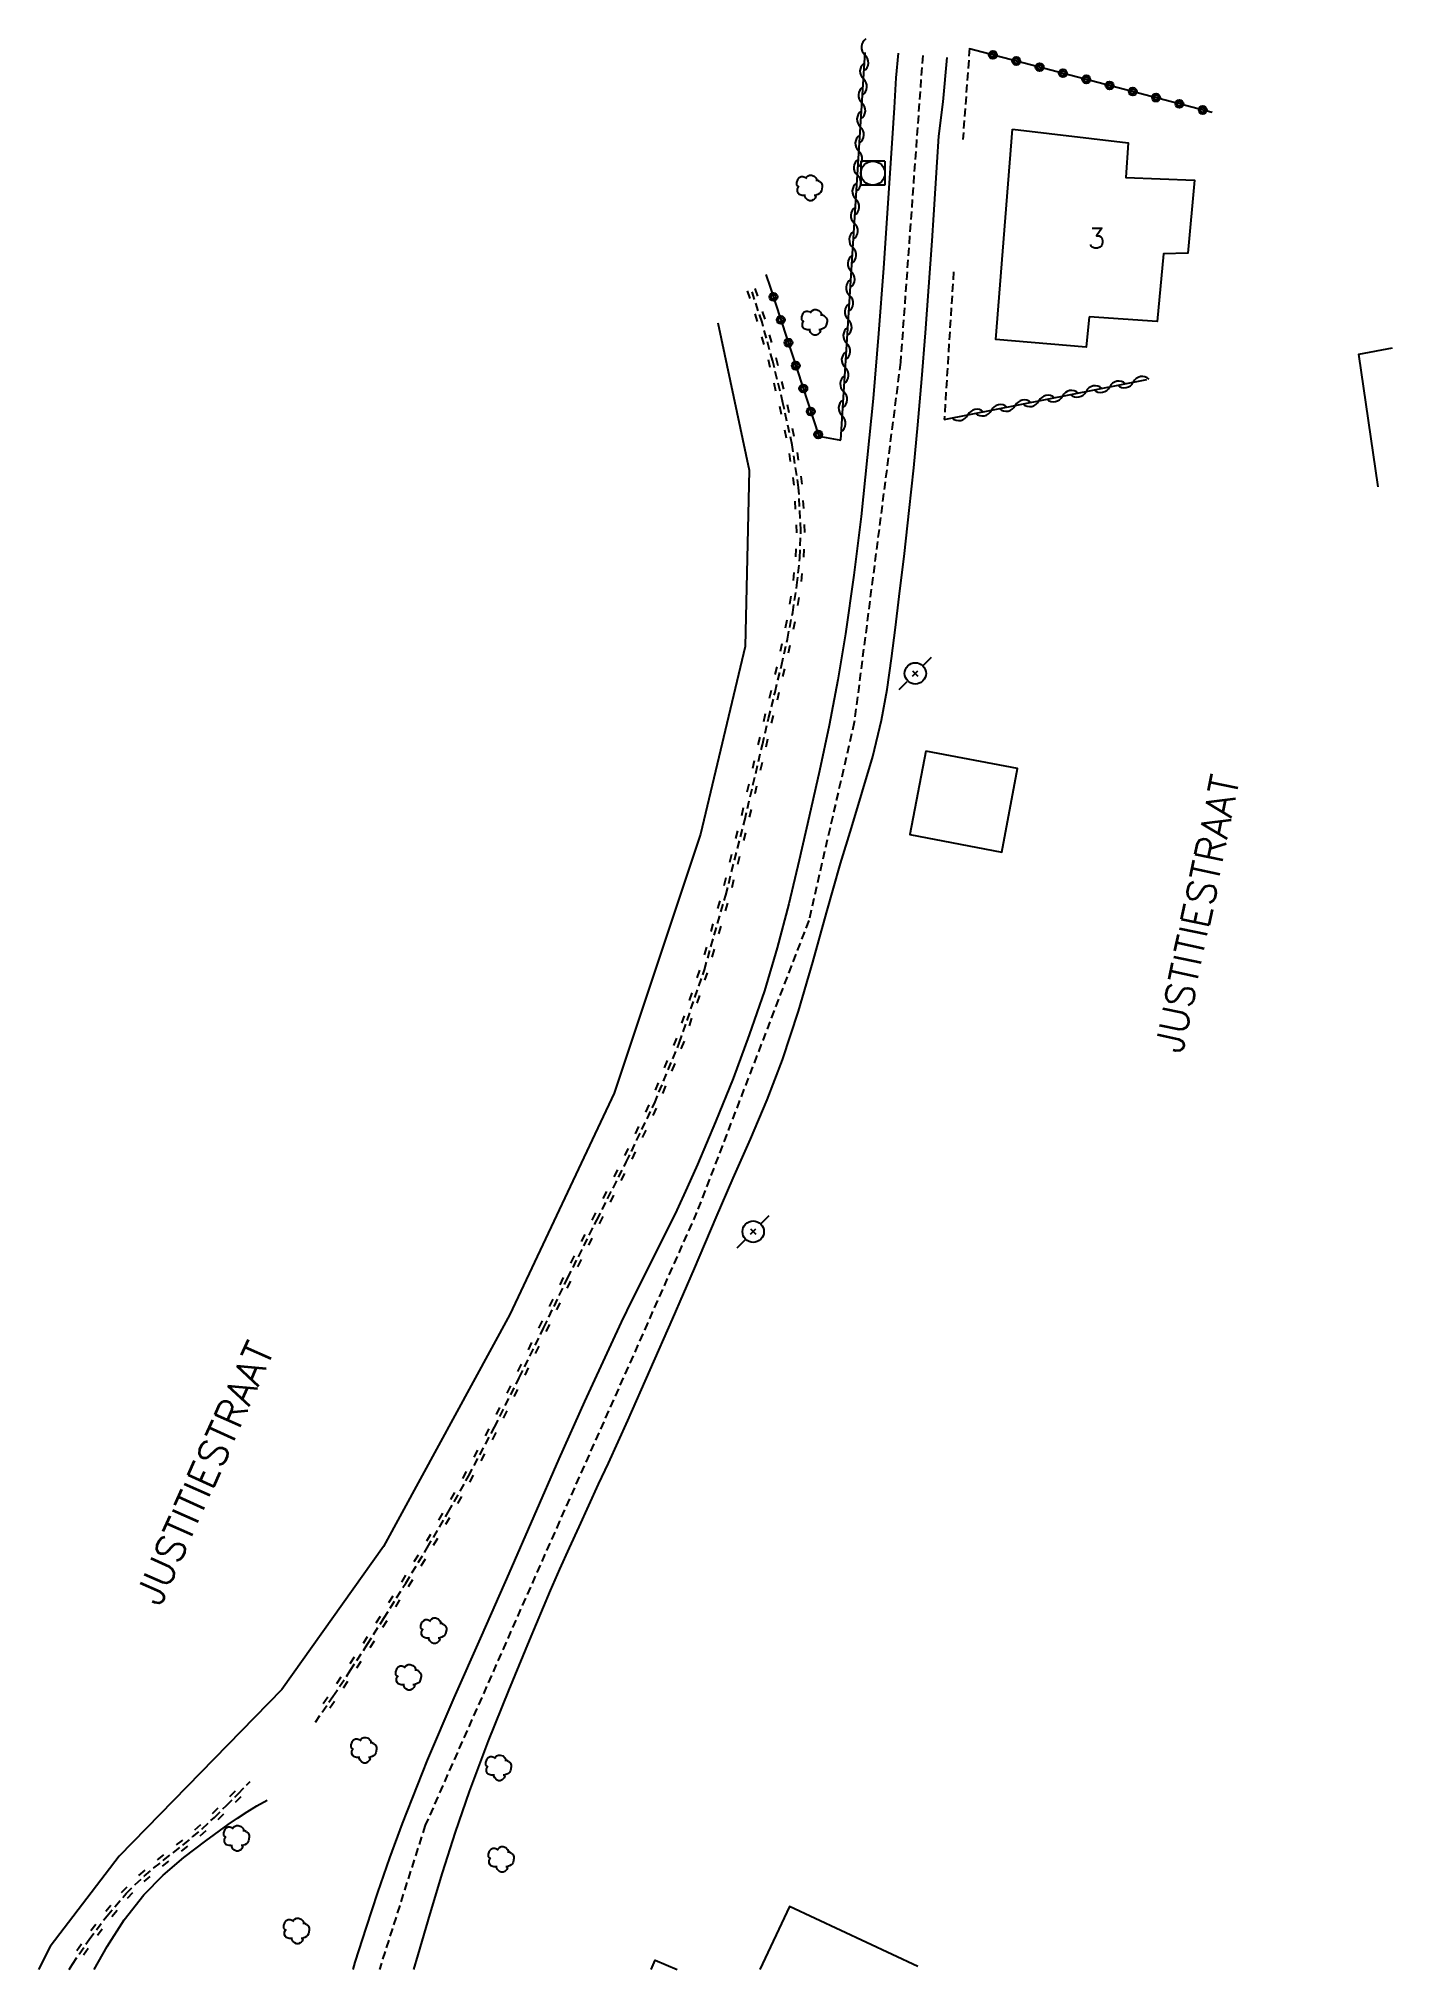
# Model space of a CAD drawing. Header units: millimetres. Extents: x 76462 to 76546, y 158000 to 158120.
import ezdxf
from ezdxf.enums import TextEntityAlignment as Align

# ---------------------------------------------------------------- set-up
doc = ezdxf.new("R2010")
doc.units = ezdxf.units.MM
doc.linetypes.add('DASHED', pattern=[0.75, 0.5, -0.25])
doc.layers.get('0').update_dxf_attribs({"linetype": 'CONTINUOUS'})
for name, color, linetype in [('W0001', 6, 'DASHED'), ('W0008', 7, 'CONTINUOUS'), ('W0101', 7, 'CONTINUOUS'), ('W0104', 1, 'CONTINUOUS'), ('W0112', 1, 'DASHED'), ('W0211', 2, 'CONTINUOUS'), ('W0220', 5, 'DASHED'), ('W0300', 7, 'CONTINUOUS'), ('W0310', 3, 'CONTINUOUS'), ('W0323', 7, 'CONTINUOUS'), ('W0330', 7, 'CONTINUOUS'), ('W0420', 7, 'CONTINUOUS'), ('W0473', 7, 'CONTINUOUS'), ('W0989', 7, 'CONTINUOUS'), ('W0991', 7, 'CONTINUOUS')]:
    doc.layers.add(name, color=color, linetype=linetype)
doc.styles.get("Standard").update_dxf_attribs({"font": 'romans.shx', "width": 0.85})

# ---------------------------------------------------------------- blocks, each defined once
blk = doc.blocks.new('T473')
for p, q in [((-0.166667, 0.166667), (0.166667, -0.166667)), ((-0.166667, -0.166667), (0.166667, 0.166667)), ((0.500001, 0.500001), (1.000002, 1.000002)), ((-1.000002, -1.000002), (-0.500001, -0.500001))]:
    blk.add_line(p, q)
blk.add_ellipse((0, 0), major_axis=(0.471405, 0.471405), ratio=1, start_param=5.4977871438, end_param=11.780972451)
blk = doc.blocks.new('T300')
for p, q in [((-0.8, 0.51), (-0.86, 0.34)), ((-0.86, 0.34), (-0.86, 0.17)), ((-0.86, 0.17), (-0.74, 0.06)), ((-0.69, 0.63), (-0.8, 0.51)), ((-0.8, -0.06), (-0.74, 0.06)), ((-0.74, 0.06), (-0.69, 0.11)), ((-0.57, 0.69), (-0.69, 0.63)), ((-0.46, 0.69), (-0.57, 0.69)), ((-0.29, 0.63), (-0.46, 0.69)), ((-0.29, 0.63), (-0.17, 0.74)), ((-0.23, 0.57), (-0.29, 0.63)), ((-0.17, 0.74), (-0.06, 0.8)), ((-0.06, 0.8), (0.06, 0.8)), ((0.06, 0.8), (0.23, 0.74)), ((0.23, 0.74), (0.34, 0.63)), ((0.34, 0.63), (0.4, 0.51)), ((0.46, 0.46), (0.34, 0.46)), ((0.4, 0.51), (0.4, 0.46)), ((0.57, 0.4), (0.46, 0.46)), ((0.57, 0.4), (0.69, 0.29)), ((0.69, 0.29), (0.74, 0.17)), ((0.74, 0.06), (0.69, -0.17)), ((0.74, 0.17), (0.74, 0.06)), ((-0.8, -0.17), (-0.8, -0.06)), ((-0.8, -0.23), (-0.8, -0.17)), ((-0.74, -0.34), (-0.8, -0.23)), ((-0.69, -0.4), (-0.74, -0.34)), ((-0.51, -0.46), (-0.69, -0.4)), ((-0.4, -0.46), (-0.51, -0.46)), ((-0.4, -0.46), (-0.34, -0.46)), ((-0.34, -0.46), (-0.34, -0.4)), ((-0.34, -0.51), (-0.34, -0.46)), ((-0.29, -0.63), (-0.34, -0.51)), ((-0.17, -0.74), (-0.29, -0.63)), ((-0.06, -0.8), (-0.17, -0.74)), ((0.06, -0.8), (-0.06, -0.8)), ((0.17, -0.74), (0.06, -0.8)), ((0.23, -0.69), (0.17, -0.74)), ((0.29, -0.46), (0.23, -0.46)), ((0.29, -0.63), (0.23, -0.69)), ((0.46, -0.4), (0.29, -0.46)), ((0.34, -0.51), (0.29, -0.63)), ((0.34, -0.51), (0.34, -0.46)), ((0.57, -0.34), (0.46, -0.4)), ((0.63, -0.29), (0.57, -0.34)), ((0.69, -0.17), (0.63, -0.29))]:
    blk.add_line(p, q)
blk = doc.blocks.new('T420')
for p, q in [((0.75, 0.75), (-0.75, 0.75)), ((-0.75, 0.75), (-0.75, -0.75)), ((0.75, 0.75), (0.75, -0.75)), ((0.75, -0.75), (-0.75, -0.75))]:
    blk.add_line(p, q)
blk.add_ellipse((0, 0), major_axis=(-0.53, 0.53), ratio=1, start_param=3.926991, end_param=10.210176)
blk = doc.blocks.new('t220o')
at = {"color": 0, "linetype": 'Continuous'}
for p, q in [((-0.25, 0.25), (0.25, 0.25)), ((-0.25, -0.25), (0.25, -0.25))]:
    blk.add_line(p, q, dxfattribs=at)
blk = doc.blocks.new('t310o')
at = {"color": 0, "linetype": 'Continuous'}
for centre, start, end in [((-0.5, 0.38), 216.8699, 323.1304), ((0.5, -0.37), 36.8699, 143.1303)]:
    blk.add_arc(centre, 0.625, start, end, dxfattribs=at)
blk = doc.blocks.new('t323o')
at = {"color": 0, "linetype": 'Continuous'}
for radius in [0.25, 0.15]:
    blk.add_circle((0, 0), radius, dxfattribs=at)

msp = doc.modelspace()

# ---------------------------------------------------------------- linework, layer by layer
at = {"layer": 'W0001'}
msp.add_lwpolyline([(76517.23, 158119.11), (76515.85, 158100.02), (76512.97, 158077.61), (76510.14, 158065.27), (76503.16, 158047.1), (76494.63, 158027.9), (76486.27, 158008.97), (76483.41, 158000)], dxfattribs=at)
at = {"layer": 'W0008'}
for points in [[(76515.7, 158119.25), (76515.56, 158117.71), (76515.45, 158115.84), (76515.33, 158113.96), (76515.07, 158109.91), (76514.8, 158105.86), (76514.49, 158101.81), (76514.14, 158097.76), (76513.78, 158094.09), (76513.4, 158090.42), (76512.95, 158086.76), (76512.43, 158083.11), (76511.94, 158080.25), (76511.4, 158077.41), (76510.8, 158074.58), (76510.17, 158071.75), (76509.55, 158069.02), (76508.89, 158066.3), (76508.18, 158063.58), (76507.38, 158060.89), (76506.44, 158058.15), (76505.43, 158055.44), (76504.34, 158052.75), (76503.21, 158050.08), (76502.58, 158048.66), (76501.92, 158047.25), (76501.24, 158045.85), (76500.54, 158044.46), (76499.85, 158043.07), (76499.15, 158041.68), (76498.47, 158040.28), (76497.81, 158038.88), (76496.18, 158035.33), (76494.59, 158031.78), (76493.02, 158028.21), (76491.46, 158024.64), (76489.76, 158020.77), (76488.05, 158016.9), (76486.39, 158013.01), (76484.83, 158009.08), (76484.04, 158006.94), (76483.3, 158004.78), (76482.58, 158002.62), (76481.89, 158000.45), (76481.75, 158000)], [(76485.55, 158000), (76485.82, 158000.9), (76486.57, 158003.46), (76487.35, 158006), (76488.16, 158008.54), (76489.03, 158011.06), (76490.21, 158014.22), (76491.46, 158017.35), (76492.75, 158020.46), (76494.07, 158023.57), (76494.65, 158024.9), (76495.24, 158026.23), (76495.84, 158027.55), (76496.45, 158028.87), (76497.06, 158030.19), (76497.67, 158031.51), (76498.27, 158032.83), (76498.87, 158034.16), (76500.26, 158037.31), (76501.65, 158040.46), (76503.02, 158043.62), (76504.38, 158046.79), (76505.44, 158049.23), (76506.51, 158051.67), (76507.55, 158054.12), (76508.5, 158056.61), (76509.5, 158059.63), (76510.4, 158062.69), (76511.25, 158065.76), (76512.12, 158068.82), (76512.79, 158071.04), (76513.47, 158073.25), (76514.12, 158075.48), (76514.66, 158077.73), (76515.02, 158079.64), (76515.29, 158081.57), (76515.53, 158083.51), (76515.76, 158085.44), (76516.09, 158088.11), (76516.39, 158090.78), (76516.67, 158093.45), (76516.93, 158096.12), (76517.18, 158098.98), (76517.41, 158101.84), (76517.62, 158104.7), (76517.82, 158107.56), (76517.93, 158109.19), (76518.03, 158110.83), (76518.13, 158112.46), (76518.23, 158114.09), (76518.51, 158116.22), (76518.51, 158116.22), (76518.75, 158118.98)]]:
    msp.add_lwpolyline(points, dxfattribs=at)
at = {"layer": 'W0101'}
for points in [[(76527.6, 158102.83), (76527.41, 158100.95), (76521.79, 158101.43), (76522.82, 158114.52)], [(76522.82, 158114.52), (76530.02, 158113.66), (76529.87, 158111.51), (76529.87, 158111.51), (76534.15, 158111.35), (76533.73, 158106.81), (76532.22, 158106.77), (76531.82, 158102.55), (76527.6, 158102.83)], [(76516.93, 158000.17), (76508.93, 158003.92), (76507.09, 158000)]]:
    msp.add_lwpolyline(points, dxfattribs=at)
at = {"layer": 'W0104'}
for points in [[(76545.59, 158092.26), (76544.37, 158100.52), (76546.47, 158100.9)], [(76500.33, 158000), (76500.57, 158000.58), (76501.95, 158000)]]:
    msp.add_lwpolyline(points, dxfattribs=at)
msp.add_lwpolyline([(76517.43, 158075.82), (76516.44, 158070.62), (76522.15, 158069.53), (76523.14, 158074.73)], close=True, dxfattribs=at)
at = {"layer": 'W0112'}
for points in [[(76520.15, 158119.55), (76519.73, 158113.88)], [(76519.15, 158105.64), (76518.57, 158096.44)]]:
    msp.add_lwpolyline(points, dxfattribs=at)
at = {"layer": 'W0211'}
msp.add_lwpolyline([(76465.65, 158000), (76466.47, 158001.43), (76467.53, 158003.08), (76468.75, 158004.63), (76469.95, 158005.86), (76471.25, 158006.97), (76472.61, 158008), (76473.99, 158009.01), (76474.58, 158009.42), (76475.18, 158009.81), (76475.79, 158010.18), (76476.42, 158010.53)], dxfattribs=at)
at = {"layer": 'W0220'}
for points in [[(76479.43, 158015.38), (76480.52, 158016.98), (76481.6, 158018.59), (76482.65, 158020.21), (76483.69, 158021.85), (76485.05, 158024.03), (76486.39, 158026.23), (76487.7, 158028.45), (76488.96, 158030.69), (76490.58, 158033.74), (76492.12, 158036.82), (76493.63, 158039.91), (76495.13, 158043.01), (76496.94, 158046.62), (76498.78, 158050.23), (76500.53, 158053.89), (76502.08, 158057.64), (76503.64, 158062.2), (76504.97, 158066.84), (76506.15, 158071.51), (76507.25, 158076.2), (76507.64, 158077.84), (76508.04, 158079.49), (76508.44, 158081.13), (76508.81, 158082.78), (76509.14, 158084.45), (76509.4, 158086.14), (76509.58, 158087.84), (76509.65, 158089.54), (76509.51, 158092.22), (76509.1, 158094.88), (76508.53, 158097.49), (76507.9, 158100.07), (76507.23, 158102.5), (76506.58, 158104.51)], [(76464.11, 158000), (76464.31, 158000.33), (76465.34, 158001.86), (76466.46, 158003.33), (76467.66, 158004.73), (76468.21, 158005.28), (76468.78, 158005.81), (76469.37, 158006.31), (76469.98, 158006.79), (76470.59, 158007.27), (76471.2, 158007.75), (76471.79, 158008.24), (76472.38, 158008.75), (76473.14, 158009.46), (76473.89, 158010.19), (76474.63, 158010.93), (76475.36, 158011.69)]]:
    msp.add_lwpolyline(points, dxfattribs=at)
at = {"layer": 'W0310'}
for points in [[(76512.13, 158095.19), (76513.65, 158119.28)], [(76518.57, 158096.44), (76531.18, 158098.94)]]:
    msp.add_lwpolyline(points, dxfattribs=at)
at = {"layer": 'W0323'}
for points in [[(76535.25, 158115.56), (76520.15, 158119.52)], [(76507.47, 158105.47), (76507.74, 158104.68), (76510.76, 158095.42), (76512.13, 158095.16)]]:
    msp.add_lwpolyline(points, dxfattribs=at)
at = {"layer": 'W0330'}
msp.add_lwpolyline([(76504.48, 158102.47), (76506.43, 158093.29), (76506.19, 158082.32), (76503.41, 158070.65), (76498.02, 158054.52), (76491.54, 158040.75), (76483.67, 158026.32), (76477.35, 158017.41), (76467.22, 158007.04), (76462.93, 158001.42), (76462.2, 158000)], dxfattribs=at)

# ---------------------------------------------------------------- block references
at = {"layer": 'W0220'}
for p, rotation in [((76506.65, 158104.29), 108.1401846593259), ((76507.11, 158102.86), 108.1401846593259), ((76507.53, 158101.42), 105.4449551612149), ((76507.93, 158099.98), 103.6509732755165), ((76508.28, 158098.52), 103.6509732755165), ((76508.63, 158097.06), 102.3042627405421), ((76508.94, 158095.59), 102.3042627405421), ((76509.22, 158094.12), 98.72697344629506), ((76509.45, 158092.64), 98.72697344629506), ((76509.56, 158091.14), 92.95009529638638), ((76509.64, 158089.65), 92.95009529638638), ((76509.59, 158088.15), 87.67642731973092), ((76509.46, 158086.65), 84.08385758587995), ((76509.25, 158085.17), 81.14287736455744), ((76508.99, 158083.69), 78.85571048049175), ((76508.68, 158082.22), 77.28267297885583), ((76508.35, 158080.76), 76.42994777794287), ((76508, 158079.3), 76.24761114558888), ((76507.64, 158077.85), 76.24761114558888), ((76507.3, 158076.39), 76.73580852438275), ((76506.95, 158074.93), 76.8154243763253), ((76506.61, 158073.47), 76.8154243763253), ((76506.27, 158072), 76.8154243763253), ((76505.91, 158070.55), 75.82825728275458), ((76505.54, 158069.09), 75.82825728275458), ((76505.18, 158067.64), 75.82825728275458), ((76504.79, 158066.19), 73.92620904924195), ((76504.37, 158064.75), 73.92620904924195), ((76503.96, 158063.31), 73.92620904924195), ((76503.52, 158061.87), 71.11209496604316), ((76503.04, 158060.45), 71.11209496604316), ((76502.55, 158059.03), 71.11209496604316), ((76502.07, 158057.62), 67.57069126560214), ((76501.49, 158056.23), 67.57069126560214), ((76500.92, 158054.84), 67.57069126560214), ((76500.33, 158053.47), 64.41504750337768), ((76499.68, 158052.11), 64.41504750337768), ((76499.03, 158050.76), 64.41504750337768), ((76498.36, 158049.42), 63.03282005024201), ((76497.68, 158048.08), 63.03282005024201), ((76497, 158046.74), 63.03282005024201), ((76496.33, 158045.4), 63.4317315428498), ((76495.66, 158044.06), 63.4317315428498), ((76494.99, 158042.72), 64.09855561727487), ((76494.34, 158041.37), 64.09855561727487), ((76493.68, 158040.02), 64.09855561727487), ((76493.02, 158038.67), 64.03593697628472), ((76492.37, 158037.32), 64.03593697628472), ((76491.7, 158035.98), 63.36084018618013), ((76491.03, 158034.64), 63.36084018618013), ((76490.35, 158033.3), 62.07371434715754), ((76489.64, 158031.98), 62.07371434715754), ((76488.94, 158030.65), 60.6512530896297), ((76488.2, 158029.34), 60.6512530896297), ((76487.46, 158028.04), 59.47971778015673), ((76486.7, 158026.75), 59.47971778015673), ((76485.93, 158025.46), 58.62872320906667), ((76485.15, 158024.18), 58.62872320906667), ((76484.35, 158022.91), 58.09842467352485), ((76483.56, 158021.64), 57.57099925492093), ((76482.76, 158020.37), 57.57099925492093), ((76481.94, 158019.11), 56.91354541644198), ((76481.11, 158017.86), 56.25609189687453), ((76480.27, 158016.62), 55.59863869787024), ((76474.45, 158010.75), 45.07391798363148), ((76473.38, 158009.69), 44.05548896751322), ((76472.28, 158008.67), 41.39093583022894), ((76469.96, 158006.77), 38.56202570213594), ((76471.14, 158007.7), 38.29956296876838), ((76468.8, 158005.82), 40.13182244584904), ((76467.72, 158004.78), 45.63177954324515), ((76466.73, 158003.65), 49.20896743622848), ((76465.81, 158002.47), 52.76890991664555), ((76464.93, 158001.25), 56.02140100502739)]:
    msp.add_blockref('t220o', p, dxfattribs=dict(at, rotation=rotation))
at = {"layer": 'W0300'}
for p in [(76510.24, 158110.86), (76510.54, 158102.49), (76486.84, 158021.07), (76485.27, 158018.17), (76482.5, 158013.64), (76490.88, 158012.54), (76474.57, 158008.16), (76491.05, 158006.84), (76478.31, 158002.39)]:
    msp.add_blockref('T300', p, dxfattribs=at)
at = {"layer": 'W0310'}
for p, rotation in [((76513.64, 158119.14), 86.37747890123471), ((76513.55, 158117.64), 86.37747890123471), ((76513.45, 158116.15), 86.37747890123471), ((76513.36, 158114.65), 86.37747890123471), ((76513.26, 158113.15), 86.37747890123471), ((76513.17, 158111.65), 86.37747890123471), ((76513.07, 158110.16), 86.37747890123471), ((76512.98, 158108.66), 86.37747890123471), ((76512.88, 158107.16), 86.37747890123471), ((76512.79, 158105.67), 86.37747890123471), ((76512.69, 158104.17), 86.37747890123471), ((76512.6, 158102.67), 86.37747890123471), ((76512.51, 158101.18), 86.37747890123471), ((76512.41, 158099.68), 86.37747890123471), ((76512.32, 158098.18), 86.37747890123471), ((76525.93, 158097.9), 11.20417405805711), ((76527.4, 158098.19), 11.20417405805711), ((76528.87, 158098.48), 11.20417405805711), ((76530.34, 158098.77), 11.20417405805711), ((76512.22, 158096.68), 86.37747890123471), ((76520.04, 158096.73), 11.20417405805711), ((76521.51, 158097.02), 11.20417405805711), ((76522.99, 158097.31), 11.20417405805711), ((76524.46, 158097.6), 11.20417405805711)]:
    msp.add_blockref('t310o', p, dxfattribs=dict(at, rotation=rotation))
at = {"layer": 'W0323'}
for p, rotation in [((76521.6, 158119.14), 165.2923175671491), ((76523.05, 158118.76), 165.2923175671491), ((76524.51, 158118.38), 165.2923175671491), ((76525.96, 158118), 165.2923175671491), ((76527.41, 158117.62), 165.2923175671491), ((76528.86, 158117.24), 165.2923175671491), ((76530.31, 158116.86), 165.2923175671491), ((76531.76, 158116.48), 165.2923175671491), ((76533.21, 158116.09), 165.2923175671491), ((76534.66, 158115.71), 165.2923175671491), ((76507.94, 158104.08), 288.0780861935064), ((76508.4, 158102.65), 288.0780861935064), ((76508.87, 158101.23), 288.0780861935064), ((76509.33, 158099.8), 288.0780861935064), ((76509.8, 158098.38), 288.0780861935064), ((76510.26, 158096.95), 288.0780861935064), ((76510.73, 158095.52), 288.0780861935064)]:
    msp.add_blockref('t323o', p, dxfattribs=dict(at, rotation=rotation))
at = {"layer": 'W0420'}
msp.add_blockref('T420', (76514.13, 158111.78), dxfattribs=at)
at = {"layer": 'W0473'}
for p in [(76516.77, 158080.65), (76506.68, 158045.91)]:
    msp.add_blockref('T473', p, dxfattribs=at)

# ---------------------------------------------------------------- texts
at = {"layer": 'W0989'}
for rotation, p in [(78.1784, (76533.37, 158056.93)), (66.0258, (76469.76, 158022.52))]:
    msp.add_text('JUSTITIESTRAAT', height=1.75, rotation=rotation, dxfattribs=at).set_placement(p)
at = {"layer": 'W0991'}
msp.add_text('3', height=1.25, dxfattribs=at).set_placement((76528.05, 158107.73), align=Align.MIDDLE_CENTER)

doc.saveas('drawing.dxf')
